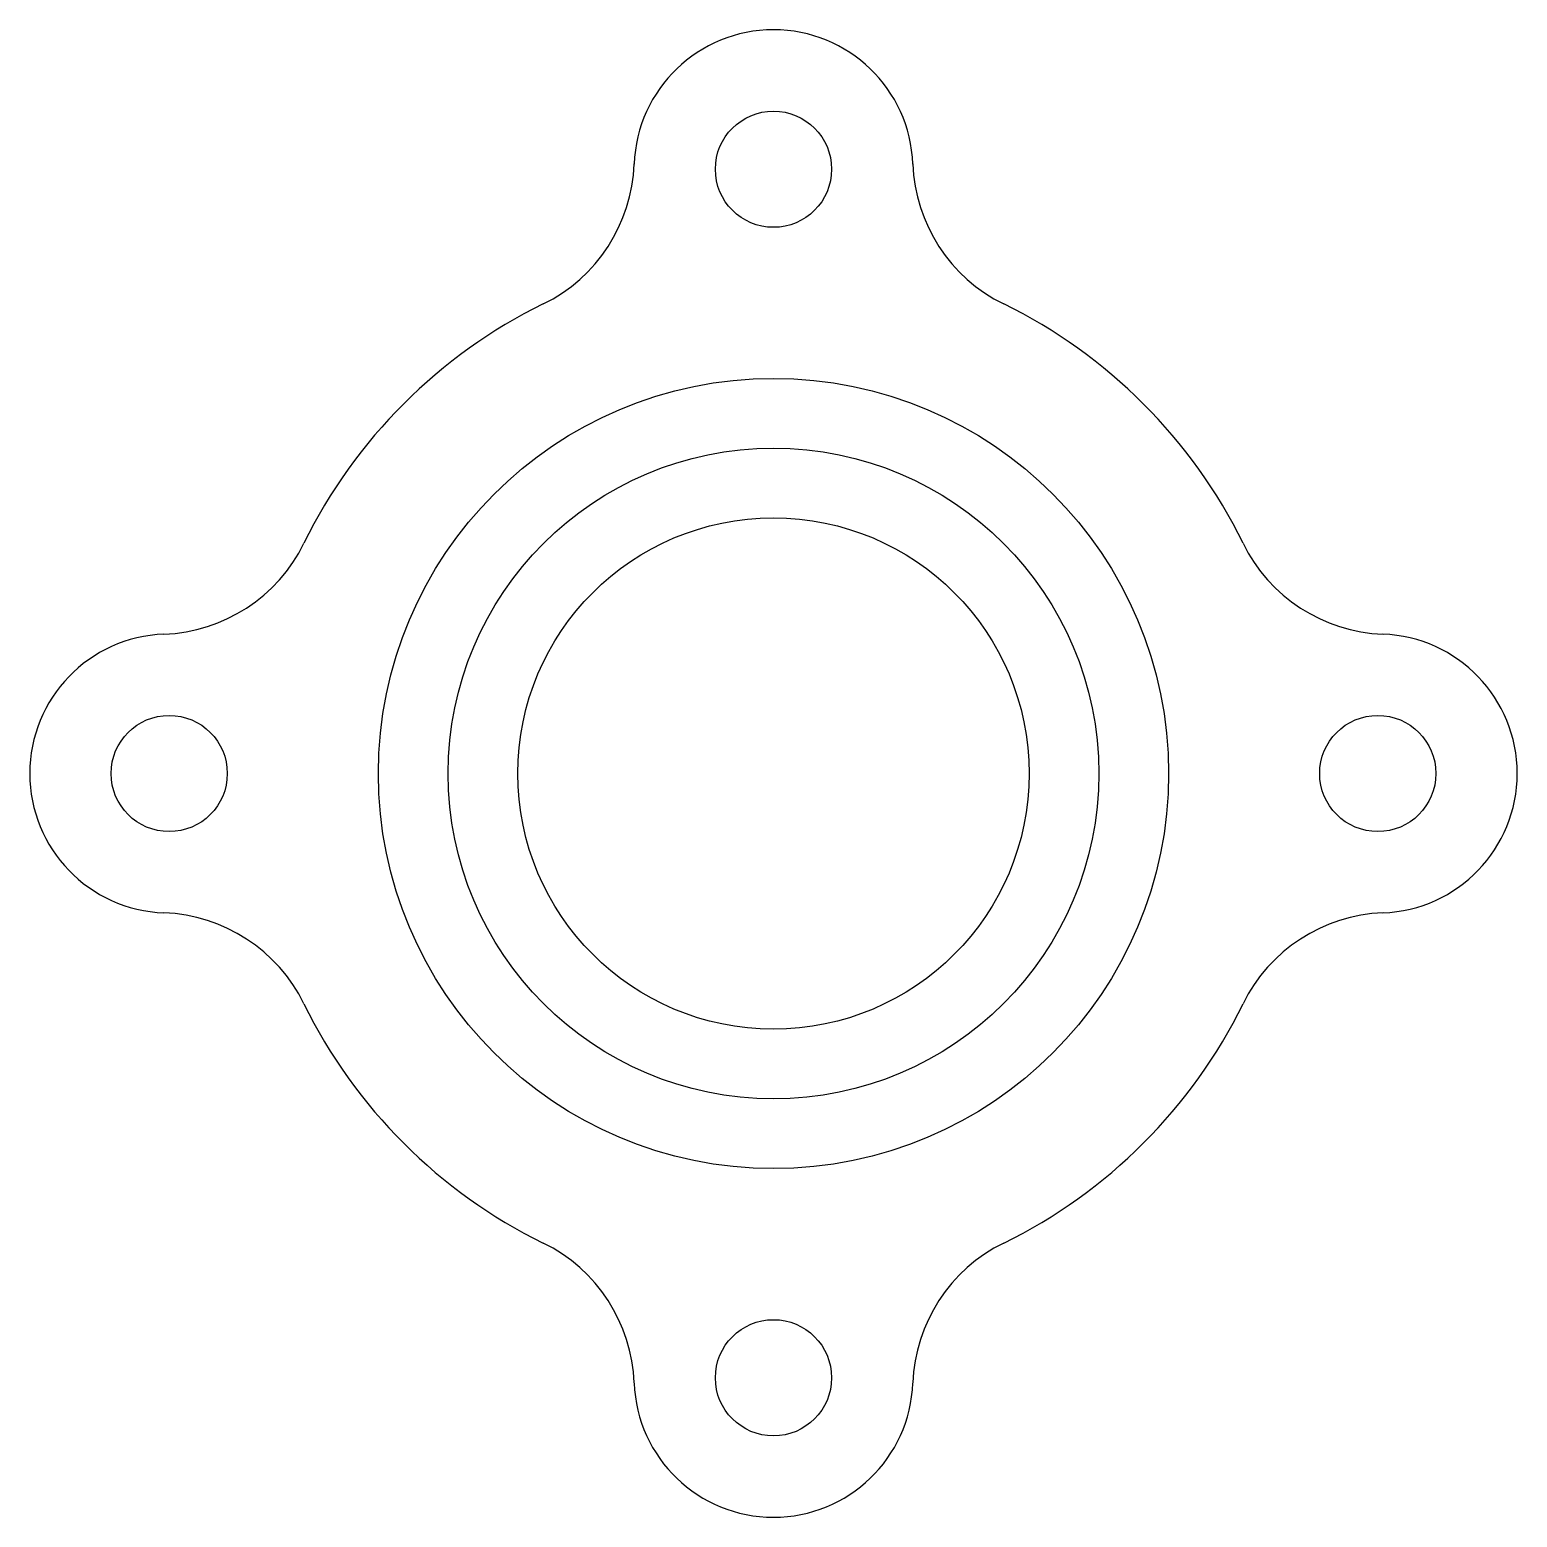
# Model space of a CAD drawing. Header units: inches. Extents: x 9.6 to 73.6, y 5.3 to 69.3.
import ezdxf

# ---------------------------------------------------------------- set-up
doc = ezdxf.new("R2010")
doc.units = ezdxf.units.IN
doc.header["$MEASUREMENT"] = 0

msp = doc.modelspace()

# ---------------------------------------------------------------- linework, layer by layer
for centre, radius in [((41.557, 63.338), 2.5), ((41.557, 37.338), 17), ((41.557, 37.338), 14), ((41.557, 37.338), 11), ((15.557, 37.338), 2.5), ((67.557, 37.338), 2.5), ((41.557, 11.338), 2.5)]:
    msp.add_circle(centre, radius)
for centre, radius, start, end in [((41.557, 63.338), 6, 2.14061, 177.85939), ((28.567, 63.824), 7, 296.12752, 357.85939), ((54.548, 63.824), 7, 182.14061, 243.87248), ((41.557, 37.338), 22.5, 116.12752, 153.87248), ((41.557, 37.338), 22.5, 26.12752, 63.87248), ((15.072, 50.329), 7, 272.14061, 333.87248), ((68.043, 50.329), 7, 206.12752, 267.85939), ((15.557, 37.338), 6, 92.14061, 267.85939), ((67.557, 37.338), 6, 272.14061, 87.85939), ((15.072, 24.347), 7, 26.12752, 87.85939), ((68.043, 24.347), 7, 92.14061, 153.87248), ((41.557, 37.338), 22.5, 206.12752, 243.87248), ((41.557, 37.338), 22.5, 296.12752, 333.87248), ((28.567, 10.853), 7, 2.14061, 63.87248), ((54.548, 10.853), 7, 116.12752, 177.85939), ((41.557, 11.338), 6, 182.14061, 357.85939)]:
    msp.add_arc(centre, radius, start, end)

doc.saveas('drawing.dxf')
